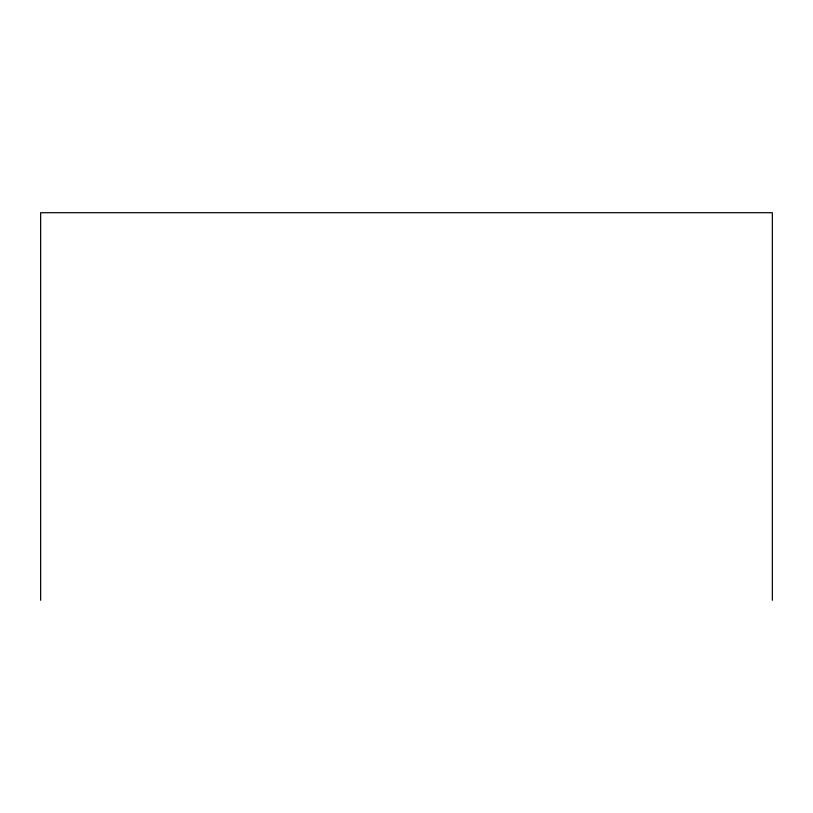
<?xml version="1.0" encoding="UTF-8"?>
<svg xmlns="http://www.w3.org/2000/svg" width="813" height="813" viewBox="0 0 813 813"><rect width="100%" height="100%" fill="white"/><g stroke="black" fill="none" stroke-linecap="round" stroke-linejoin="round"><path stroke-width="1.22" d="M772.35 600.289L772.35 212.711L40.65 212.711L40.65 600.289"/></g></svg>
